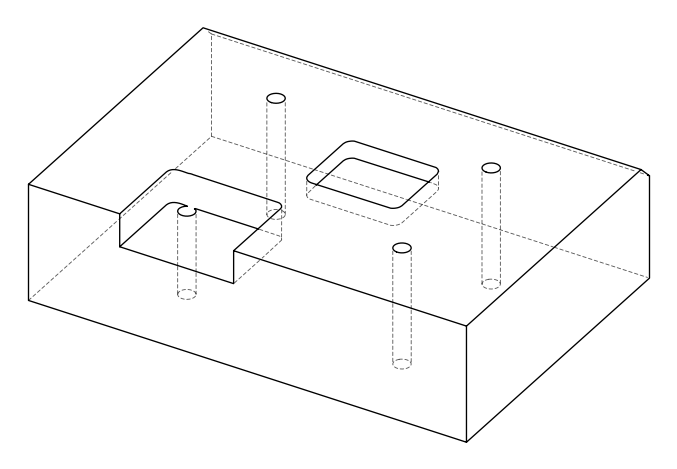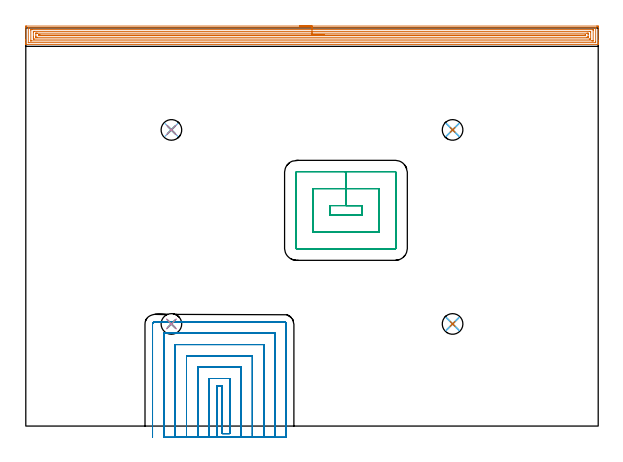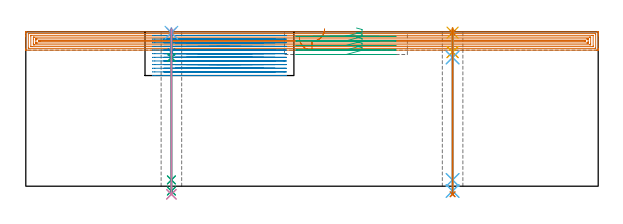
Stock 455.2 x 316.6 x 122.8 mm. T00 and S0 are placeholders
(PLAN: 19 operations, 15 tool changes, 79.5 min)
(1 AREA_MILL | FG_CHAMFER_SURFACE | UGT0205_001 | 22.05 min | 48513 mm3)
(2 MILL_OPEN_POCKET | POCKET_OPEN | NXT0201_011 | Follow Part, ap 3, ae 75% | 46.49 min | 365058 mm3)
(3 MILL_RECTANGULAR_POCKET | POCKET_RECTANGULAR_STRAIGHT | UGT0201_100 | Follow Part, ap 4.5, ae 75% | 6.02 min | 138998 mm3)
(4 SPOT_DRILL | STEP1HOLE | NXT0321_9005460120000 | 0.03 min | 0 mm3)
(5 SPOT_DRILL_1 | STEP1HOLE_1 | NXT0321_9005460120000 | 0.03 min | 9 mm3)
(6 SPOT_DRILL_2 | STEP1HOLE_2 | NXT0321_9005460120000 | 0.03 min | 18 mm3)
(7 SPOT_DRILL_3 | STEP1HOLE_3 | NXT0321_9005460120000 | 0.03 min | 3 mm3)
(8 DRILL_BLIND_HOLE_INTO_CENTER | STEP1HOLE | UGT0301_352 | 0.07 min | 0 mm3)
(9 GUN_DRILL_THROUGH_HOLE | STEP1HOLE | UGT0307_007 | 0.6 min | 6865 mm3)
(10 DRILL_TO_ENLARGE_THROUGH_HOLE | STEP1HOLE | UGT0301_288 | 0.53 min | 11743 mm3)
(11 DRILL_BLIND_HOLE_INTO_CENTER_1 | STEP1HOLE_1 | UGT0301_352 | 0.07 min | 1264 mm3)
(12 GUN_DRILL_THROUGH_HOLE_1 | STEP1HOLE_1 | UGT0307_007 | 0.6 min | 8486 mm3)
(13 DRILL_TO_ENLARGE_THROUGH_HOLE_1 | STEP1HOLE_1 | UGT0301_288 | 0.53 min | 16130 mm3)
(14 DRILL_BLIND_HOLE_INTO_CENTER_2 | STEP1HOLE_2 | UGT0301_352 | 0.07 min | 1248 mm3)
(15 GUN_DRILL_THROUGH_HOLE_2 | STEP1HOLE_2 | UGT0307_007 | 0.6 min | 8494 mm3)
(16 DRILL_TO_ENLARGE_THROUGH_HOLE_2 | STEP1HOLE_2 | UGT0301_288 | 0.53 min | 16138 mm3)
(17 DRILL_BLIND_HOLE_INTO_CENTER_3 | STEP1HOLE_3 | UGT0301_352 | 0.07 min | 1230 mm3)
(18 GUN_DRILL_THROUGH_HOLE_3 | STEP1HOLE_3 | UGT0307_007 | 0.6 min | 8510 mm3)
(19 DRILL_TO_ENLARGE_THROUGH_HOLE_3 | STEP1HOLE_3 | UGT0301_288 | 0.53 min | 16131 mm3)
(TOOL UGT0205_001 | Chamfer Mill 20 x 3 x 45 deg. | D20 FL50 Z2)
(TOOL NXT0201_011 | ENDMILL 12mm [2P460-1200-NA 1630] | D12 FL38 Z6)
(TOOL UGT0201_100 | End Mill 18 mm | D18 FL22 Z2)
(TOOL NXT0321_9005460120000 | NC Spot Drill, 142deg, 12mm, Carbide, Uncoated | D12 PA142 FL30 Z2)
(TOOL UGT0301_352 | Twist Drill 10.75 mm | D10.75 PA118 FL84 Z2)
(TOOL UGT0307_007 | Gun Drill 10 mm | D10 PA130 FL24 Z1)
(TOOL UGT0301_288 | Twist Drill 16.4 mm | D16.4 PA118 FL125 Z2)
(OP 1 AREA_MILL)
G17 G21 G94 G90
T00 M6
G54
G17 G0 G90 X217.6 Y318.1 S1061 M3
G43 Z132.8 H0
Z118.2
G94 G1 X217.638 Z117.328 F250.
X217.752 Z116.463
X217.941 Z115.612
X218.203 Z114.78
X218.537 Z113.974
X218.94 Z113.2
X219.409 Z112.464
X219.94 Z111.772
X220.529 Z111.129
X221.172 Z110.54
X221.864 Z110.008
X222.6 Z109.54
X223.374 Z109.137
X224.18 Z108.803
X225.012 Z108.541
X225.864 Z108.352
X226.728 Z108.238
X227.6 Z108.2
X453.971
X454.578 Y318.099 Z108.201
X455.179 Y318.094 Z108.204
X455.193 Y318.092 Z108.206
X455.197 Y317.494 Z108.804
X455.2 Y316.873 Z109.425
Y306.784 Z119.511
Y305.348 Z120.948
Y304.999 Z121.296
Y304.3 Z121.999
Y303.974 Z122.325
Y303.562 Z122.729
Y303.524 Z122.766
X455.191 Y303.502 Z122.788
X455.025 Y303.5 Z122.8
X0.175
X0.01 Y303.503 Z122.788
X0.007 Y303.56 Z122.731
X0. Y303.975 Z122.325
Y304.3 Z122.
Y304.999 Z121.296
Y306.241 Z120.056
Y306.784 Z119.511
Y307.405 Z118.891
Y317.222 Z109.075
X0.002 Y317.494 Z108.804
X0.007 Y318.092 Z108.206
X0.021 Y318.094 Z108.204
X0.622 Y318.1 Z108.2
X227.6
Y316.686 Z109.614
X452.876
X453.045 Y316.684 Z109.616
X453.157 Y316.681 Z109.619
X453.192 Y316.679 Z109.621
X453.194 Y316.675 Z109.625
X453.197 Y316.66 Z109.64
X453.199 Y316.601 Z109.699
X453.2 Y305.483 Z120.817
X453.196 Y304.999 Z121.301
X453.193 Y304.948 Z121.352
X453.191 Y304.928 Z121.372
X453.128 Y304.921 Z121.379
X452.96 Y304.916 Z121.384
X452.875 Y304.915 Z121.385
X2.324 Y304.914 Z121.386
X2.155 Y304.916 Z121.384
X2.043 Y304.919 Z121.381
X2.008 Y304.921 Z121.379
X2.006 Y304.925 Z121.375
X2.003 Y304.94 Z121.36
X2.001 Y304.999 Z121.301
X2. Y316.117 Z110.183
X2.004 Y316.601 Z109.699
X2.006 Y316.652 Z109.648
X2.009 Y316.672 Z109.628
X2.072 Y316.679 Z109.621
X2.24 Y316.684 Z109.616
X2.325 Y316.685 Z109.615
X227.6 Y316.686 Z109.614
Y315.272 Z111.028
X451.004 Y315.271 Z111.029
X451.156 Y315.27 Z111.03
X451.18 Y315.268 Z111.032
X451.187 Y315.266 Z111.034
X451.19 Y315.247 Z111.053
X451.196 Y315.143 Z111.157
X451.199 Y315.012 Z111.288
X451.2 Y314.816 Z111.484
X451.199 Y306.589 Z119.711
X451.193 Y306.392 Z119.908
X451.19 Y306.341 Z119.959
X451.172 Y306.335 Z119.965
X451.117 Y306.333 Z119.967
X451.004 Y306.33 Z119.97
X450.566 Y306.329 Z119.971
X450.11 Y306.328 Z119.972
X4.196 Y306.329 Z119.971
X4.044 Y306.33 Z119.97
X4.02 Y306.332 Z119.968
X4.013 Y306.334 Z119.966
X4.01 Y306.353 Z119.947
X4.004 Y306.457 Z119.843
X4.001 Y306.588 Z119.712
X4. Y306.784 Z119.516
X4.001 Y315.011 Z111.289
X4.007 Y315.208 Z111.092
X4.01 Y315.259 Z111.041
X4.028 Y315.265 Z111.035
X4.083 Y315.268 Z111.032
X4.196 Y315.27 Z111.03
X4.634 Y315.271 Z111.029
X5.09 Y315.272 Z111.028
X227.6
Y313.857 Z112.443
X448.39
X449.156 Y313.85 Z112.45
X449.19 Y313.846 Z112.454
X449.195 Y313.798 Z112.502
X449.198 Y313.691 Z112.609
X449.2 Y313.477 Z112.823
Y313.048 Z113.252
Y308.131 Z118.169
X449.198 Y307.912 Z118.388
X449.194 Y307.803 Z118.497
X449.19 Y307.754 Z118.546
X449.144 Y307.749 Z118.551
X448.323 Y307.743 Z118.557
X448.256
X6.81
X6.044 Y307.75 Z118.55
X6.01 Y307.754 Z118.546
X6.005 Y307.802 Z118.498
X6.002 Y307.909 Z118.391
X6. Y309.461 Z116.839
Y313.015 Z113.285
Y313.469 Z112.831
X6.002 Y313.688 Z112.612
X6.006 Y313.797 Z112.503
X6.01 Y313.846 Z112.454
X6.056 Y313.851 Z112.449
X6.877 Y313.857 Z112.443
X6.944
X227.6
Y312.443 Z113.857
X446.231
X446.536 Y312.442 Z113.858
X447.129 Y312.439 Z113.861
X447.174 Y312.436 Z113.864
X447.19 Y312.427 Z113.873
X447.196 Y312.372 Z113.928
X447.198 Y312.139 Z114.161
X447.2 Y311.475 Z114.825
Y309.69 Z116.61
X447.199 Y309.461 Z116.839
X447.198 Y309.295 Z117.005
X447.194 Y309.213 Z117.087
X447.19 Y309.174 Z117.126
X447.18 Y309.164 Z117.136
X447.145 Y309.162 Z117.138
X446.839 Y309.158 Z117.142
X446.536 Y309.157 Z117.143
X445.947
X8.969
X8.664 Y309.158 Z117.142
X8.071 Y309.161 Z117.139
X8.026 Y309.164 Z117.136
X8.01 Y309.173 Z117.127
X8.004 Y309.229 Z117.071
X8.002 Y309.461 Z116.839
X8. Y310.125 Z116.175
Y311.91 Z114.39
X8.001 Y312.139 Z114.161
X8.002 Y312.305 Z113.995
X8.006 Y312.387 Z113.913
X8.01 Y312.426 Z113.874
X8.02 Y312.436 Z113.864
X8.055 Y312.438 Z113.862
X8.361 Y312.442 Z113.858
X8.664 Y312.443 Z113.857
X9.253
X227.6
Y311.029 Z115.271
X444.749 Y311.028 Z115.272
X444.968 Y311.027 Z115.273
X445.122 Y311.024 Z115.276
X445.19 Y311.022 Z115.278
X445.192 Y310.982 Z115.318
X445.199 Y310.796 Z115.504
X445.198 Y310.718 Z115.582
X445.194 Y310.621 Z115.679
X445.19 Y310.583 Z115.717
X445.182 Y310.578 Z115.722
X445.151 Y310.576 Z115.724
X444.879 Y310.572 Z115.728
X444.749 Y310.571 Z115.729
X10.451
X10.232 Y310.573 Z115.727
X10.078 Y310.576 Z115.724
X10.01 Y310.578 Z115.722
X10.008 Y310.618 Z115.682
X10.004 Y310.801 Z115.499
X10.01 Y311.018 Z115.282
X10.451 Y311.025 Z115.275
X10.67 Y311.028 Z115.272
X11.128 Y311.029 Z115.271
X11.345
X227.6
X228.472 Z115.309
X229.337 Z115.423
X230.188 Z115.612
X231.02 Z115.874
X231.826 Z116.208
X232.6 Z116.611
X233.336 Z117.08
X234.028 Z117.611
X234.671 Z118.2
X235.26 Z118.843
X235.792 Z119.535
X236.26 Z120.271
X236.663 Z121.045
X236.997 Z121.851
X237.259 Z122.683
X237.448 Z123.535
X237.562 Z124.4
X237.6 Z125.271
G0 Z132.8
M5
M2
(OP 2 MILL_OPEN_POCKET)
G17 G21 G94 G90
T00 M6
G54
G17 G0 G90 X151.8 Y-9. S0 M3
G43 Z132.8 H1
Z119.9
G94 G1 Y-6. F250.
Y31.8 F500.
X156.2
Y-6.
X162.2
Y37.8
X145.8
Y-6.
Y-9. F250.
X171.2
Y-6.
Y46.8 F500.
X136.8
Y-6.
Y-9. F250.
X180.2
Y-6.
Y55.8 F500.
X127.8
Y-6.
Y-9. F250.
X189.2
Y-6.
Y64.8 F500.
X118.8
Y-6.
Y-9. F250.
X198.2
Y-6.
Y73.8 F500.
X109.8
Y-6.
Y-9. F250.
X207.2
Y-6.
Y81. F500.
G3 X205.4 Y82.8 R1.8
G1 X102.6
G3 X100.8 Y81. R1.8
G1 Y-6.
Y-9. F250.
G0 X151.8 Z117.
G1 Y-6.
Y31.8 F500.
X156.2
Y-6.
X162.2
Y37.8
X145.8
Y-6.
Y-9. F250.
X171.2
Y-6.
Y46.8 F500.
X136.8
Y-6.
Y-9. F250.
X180.2
Y-6.
Y55.8 F500.
X127.8
Y-6.
Y-9. F250.
X189.2
Y-6.
Y64.8 F500.
X118.8
Y-6.
Y-9. F250.
X198.2
Y-6.
Y73.8 F500.
X109.8
Y-6.
Y-9. F250.
X207.2
Y-6.
Y81. F500.
G3 X205.4 Y82.8 R1.8
G1 X102.6
G3 X100.8 Y81. R1.8
G1 Y-6.
Y-9. F250.
G0 X151.8 Z114.1
G1 Y-6.
Y31.8 F500.
X156.2
Y-6.
X162.2
Y37.8
X145.8
Y-6.
Y-9. F250.
X171.2
Y-6.
Y46.8 F500.
X136.8
Y-6.
Y-9. F250.
X180.2
Y-6.
Y55.8 F500.
X127.8
Y-6.
Y-9. F250.
X189.2
Y-6.
Y64.8 F500.
X118.8
Y-6.
Y-9. F250.
X198.2
Y-6.
Y73.8 F500.
X109.8
Y-6.
Y-9. F250.
X207.2
Y-6.
Y81. F500.
G3 X205.4 Y82.8 R1.8
G1 X102.6
G3 X100.8 Y81. R1.8
G1 Y-6.
Y-9. F250.
G0 X151.8 Z111.2
G1 Y-6.
Y31.8 F500.
X156.2
Y-6.
X162.2
Y37.8
X145.8
Y-6.
Y-9. F250.
X171.2
Y-6.
Y46.8 F500.
X136.8
Y-6.
Y-9. F250.
X180.2
Y-6.
Y55.8 F500.
X127.8
Y-6.
Y-9. F250.
X189.2
Y-6.
Y64.8 F500.
X118.8
Y-6.
Y-9. F250.
X198.2
Y-6.
Y73.8 F500.
X109.8
Y-6.
Y-9. F250.
X207.2
Y-6.
Y81. F500.
G3 X205.4 Y82.8 R1.8
G1 X102.6
G3 X100.8 Y81. R1.8
G1 Y-6.
Y-9. F250.
G0 X151.8 Z108.3
G1 Y-6.
Y31.8 F500.
X156.2
Y-6.
X162.2
Y37.8
X145.8
Y-6.
Y-9. F250.
X171.2
Y-6.
Y46.8 F500.
X136.8
Y-6.
Y-9. F250.
X180.2
Y-6.
Y55.8 F500.
X127.8
Y-6.
Y-9. F250.
X189.2
Y-6.
Y64.8 F500.
X118.8
Y-6.
Y-9. F250.
X198.2
Y-6.
Y73.8 F500.
X109.8
Y-6.
Y-9. F250.
X207.2
Y-6.
Y81. F500.
G3 X205.4 Y82.8 R1.8
G1 X102.6
G3 X100.8 Y81. R1.8
G1 Y-6.
Y-9. F250.
G0 X151.8 Z105.4
G1 Y-6.
Y31.8 F500.
X156.2
Y-6.
X162.2
Y37.8
X145.8
Y-6.
Y-9. F250.
X171.2
Y-6.
Y46.8 F500.
X136.8
Y-6.
Y-9. F250.
X180.2
Y-6.
Y55.8 F500.
X127.8
Y-6.
Y-9. F250.
X189.2
Y-6.
Y64.8 F500.
X118.8
Y-6.
Y-9. F250.
X198.2
Y-6.
Y73.8 F500.
X109.8
Y-6.
Y-9. F250.
X207.2
Y-6.
Y81. F500.
G3 X205.4 Y82.8 R1.8
G1 X102.6
G3 X100.8 Y81. R1.8
G1 Y-6.
Y-9. F250.
G0 X151.8 Z102.5
G1 Y-6.
Y31.8 F500.
X156.2
Y-6.
X162.2
Y37.8
X145.8
Y-6.
Y-9. F250.
X171.2
Y-6.
Y46.8 F500.
X136.8
Y-6.
Y-9. F250.
X180.2
Y-6.
Y55.8 F500.
X127.8
Y-6.
Y-9. F250.
X189.2
Y-6.
Y64.8 F500.
X118.8
Y-6.
Y-9. F250.
X198.2
Y-6.
Y73.8 F500.
X109.8
Y-6.
Y-9. F250.
X207.2
Y-6.
Y81. F500.
G3 X205.4 Y82.8 R1.8
G1 X102.6
G3 X100.8 Y81. R1.8
G1 Y-6.
Y-9. F250.
G0 X151.8 Z99.6
G1 Y-6.
Y31.8 F500.
X156.2
Y-6.
X162.2
Y37.8
X145.8
Y-6.
Y-9. F250.
X171.2
Y-6.
Y46.8 F500.
X136.8
Y-6.
Y-9. F250.
X180.2
Y-6.
Y55.8 F500.
X127.8
Y-6.
Y-9. F250.
X189.2
Y-6.
Y64.8 F500.
X118.8
Y-6.
Y-9. F250.
X198.2
Y-6.
Y73.8 F500.
X109.8
Y-6.
Y-9. F250.
X207.2
Y-6.
Y81. F500.
G3 X205.4 Y82.8 R1.8
G1 X102.6
G3 X100.8 Y81. R1.8
G1 Y-6.
Y-9. F250.
G0 X151.8 Z96.7
G1 Y-6.
Y31.8 F500.
X156.2
Y-6.
X162.2
Y37.8
X145.8
Y-6.
Y-9. F250.
X171.2
Y-6.
Y46.8 F500.
X136.8
Y-6.
Y-9. F250.
X180.2
Y-6.
Y55.8 F500.
X127.8
Y-6.
Y-9. F250.
X189.2
Y-6.
Y64.8 F500.
X118.8
Y-6.
Y-9. F250.
X198.2
Y-6.
Y73.8 F500.
X109.8
Y-6.
Y-9. F250.
X207.2
Y-6.
Y81. F500.
G3 X205.4 Y82.8 R1.8
G1 X102.6
G3 X100.8 Y81. R1.8
G1 Y-6.
Y-9. F250.
G0 X151.8 Z93.8
G1 Y-6.
Y31.8 F500.
X156.2
Y-6.
X162.2
Y37.8
X145.8
Y-6.
Y-9. F250.
X171.2
Y-6.
Y46.8 F500.
X136.8
Y-6.
Y-9. F250.
X180.2
Y-6.
Y55.8 F500.
X127.8
Y-6.
Y-9. F250.
X189.2
Y-6.
Y64.8 F500.
X118.8
Y-6.
Y-9. F250.
X198.2
Y-6.
Y73.8 F500.
X109.8
Y-6.
Y-9. F250.
X207.2
Y-6.
Y81. F500.
G3 X205.4 Y82.8 R1.8
G1 X102.6
G3 X100.8 Y81. R1.8
G1 Y-6.
Y-9. F250.
G0 X151.8 Z90.9
G1 Y-6.
Y31.8 F500.
X156.2
Y-6.
X162.2
Y37.8
X145.8
Y-6.
Y-9. F250.
X171.2
Y-6.
Y46.8 F500.
X136.8
Y-6.
Y-9. F250.
X180.2
Y-6.
Y55.8 F500.
X127.8
Y-6.
Y-9. F250.
X189.2
Y-6.
Y64.8 F500.
X118.8
Y-6.
Y-9. F250.
X198.2
Y-6.
Y73.8 F500.
X109.8
Y-6.
Y-9. F250.
X207.2
Y-6.
Y81. F500.
G3 X205.4 Y82.8 R1.8
G1 X102.6
G3 X100.8 Y81. R1.8
G1 Y-6.
Y-9. F250.
G0 X151.8 Z88.
G1 Y-6.
Y31.8 F500.
X156.2
Y-6.
X162.2
Y37.8
X145.8
Y-6.
Y-9. F250.
X171.2
Y-6.
Y46.8 F500.
X136.8
Y-6.
Y-9. F250.
X180.2
Y-6.
Y55.8 F500.
X127.8
Y-6.
Y-9. F250.
X189.2
Y-6.
Y64.8 F500.
X118.8
Y-6.
Y-9. F250.
X198.2
Y-6.
Y73.8 F500.
X109.8
Y-6.
Y-9. F250.
X207.2
Y-6.
Y81. F500.
G3 X205.4 Y82.8 R1.8
G1 X102.6
G3 X100.8 Y81. R1.8
G1 Y-6.
Y-9. F250.
G0 Z132.8
M5
M2
(OP 3 MILL_RECTANGULAR_POCKET)
G17 G21 G94 G90
T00 M6
G54
G17 G0 G90 X262.994 Y167.8 S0 M3
G43 Z132.8 H0
Z125.8
G94 G1 X267.4 Z124.619 F250.
Y175.3 Z122.61
X254.6 Z119.18
X241.8 F500.
Y167.8
X267.4
Y175.3
X254.6
Y188.8
X228.3
Y154.3
X280.9
Y188.8
X254.6
Y202.3
X215.5
G3 X214.8 Y201.6 R0.7
G1 Y141.5
G3 X215.5 Y140.8 R0.7
G1 X293.7
G3 X294.4 Y141.5 R0.7
G1 Y201.6
G3 X293.7 Y202.3 R0.7
G1 X254.6
X253.6
G0 X262.994 Y167.8 Z122.18
G1 X267.4 Z120.999 F250.
Y175.3 Z118.99
X254.6 Z115.56
X241.8 F500.
Y167.8
X267.4
Y175.3
X254.6
Y188.8
X228.3
Y154.3
X280.9
Y188.8
X254.6
Y202.3
X215.5
G3 X214.8 Y201.6 R0.7
G1 Y141.5
G3 X215.5 Y140.8 R0.7
G1 X293.7
G3 X294.4 Y141.5 R0.7
G1 Y201.6
G3 X293.7 Y202.3 R0.7
G1 X254.6
X253.6
G0 X262.994 Y167.8 Z118.56
G1 X267.4 Z117.379 F250.
Y175.3 Z115.37
X254.6 Z111.94
X241.8 F500.
Y167.8
X267.4
Y175.3
X254.6
Y188.8
X228.3
Y154.3
X280.9
Y188.8
X254.6
Y202.3
X215.5
G3 X214.8 Y201.6 R0.7
G1 Y141.5
G3 X215.5 Y140.8 R0.7
G1 X293.7
G3 X294.4 Y141.5 R0.7
G1 Y201.6
G3 X293.7 Y202.3 R0.7
G1 X254.6
X253.6
G0 X262.994 Y167.8 Z114.94
G1 X267.4 Z113.759 F250.
Y175.3 Z111.75
X254.6 Z108.32
X241.8 F500.
Y167.8
X267.4
Y175.3
X254.6
Y188.8
X228.3
Y154.3
X280.9
Y188.8
X254.6
Y202.3
X215.5
G3 X214.8 Y201.6 R0.7
G1 Y141.5
G3 X215.5 Y140.8 R0.7
G1 X293.7
G3 X294.4 Y141.5 R0.7
G1 Y201.6
G3 X293.7 Y202.3 R0.7
G1 X254.6
X253.6
G0 X262.994 Y167.8 Z111.32
G1 X267.4 Z110.139 F250.
Y175.3 Z108.13
X254.6 Z104.7
X241.8 F500.
Y167.8
X267.4
Y175.3
X254.6
Y188.8
X228.3
Y154.3
X280.9
Y188.8
X254.6
Y202.3
X215.5
G3 X214.8 Y201.6 R0.7
G1 Y141.5
G3 X215.5 Y140.8 R0.7
G1 X293.7
G3 X294.4 Y141.5 R0.7
G1 Y201.6
G3 X293.7 Y202.3 R0.7
G1 X254.6
X253.6
G0 Z132.8
M5
M2
(OP 4 SPOT_DRILL)
G17 G21 G94 G90
T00 M6
G54
G17 G0 G90 X115.8 Y81.2 S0 M3
G43 Z132.8 H0
G94 G81 G98 Z122.094 F250. R125.8
G80
M5
M2
(OP 5 SPOT_DRILL_1)
G17 G21 G94 G90
T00 M6
G54
G17 G0 G90 X339.4 Y81.2 S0 M3
G43 Z132.8 H0
G94 G81 G98 Z122.094 F250. R125.8
G80
M5
M2
(OP 6 SPOT_DRILL_2)
G17 G21 G94 G90
T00 M6
G54
G17 G0 G90 X115.8 Y235.5 S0 M3
G43 Z132.8 H0
G94 G81 G98 Z122.094 F250. R125.8
G80
M5
M2
(OP 7 SPOT_DRILL_3)
G17 G21 G94 G90
T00 M6
G54
G17 G0 G90 X339.4 Y235.5 S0 M3
G43 Z132.8 H0
G94 G81 G98 Z122.094 F250. R125.8
G80
M5
M2
(OP 8 DRILL_BLIND_HOLE_INTO_CENTER)
G17 G21 G94 G90
T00 M6
G54
G17 G0 G90 X115.8 Y81.2 S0 M3
G43 Z132.8 H0
G94 G81 G98 Z106.675 F250. R124.8
G80
M5
M2
(OP 9 GUN_DRILL_THROUGH_HOLE)
G17 G21 G94 G90
T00 M6
G54
G17 G0 G90 X115.8 Y81.2 M8
G43 Z132.8 H0
Z120.134
S716 M3
G94 G1 Z102.348 F125. M26
G4 X.084
Z5. F250.
G4 X.084
Z-3.832 F125.
G4 X.084
M5
M9
G0 Z120.134
Z132.8
M2
(OP 10 DRILL_TO_ENLARGE_THROUGH_HOLE)
G17 G21 G94 G90
T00 M6
G54
G17 G0 G90 X115.8 Y81.2 S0 M3
G43 Z132.8 H0
G94 G73 G98 Z-6.427 F250. Q16.153 R124.8
G80
M5
M2
(OP 11 DRILL_BLIND_HOLE_INTO_CENTER_1)
G17 G21 G94 G90
T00 M6
G54
G17 G0 G90 X339.4 Y81.2 S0 M3
G43 Z132.8 H0
G94 G81 G98 Z106.675 F250. R124.8
G80
M5
M2
(OP 12 GUN_DRILL_THROUGH_HOLE_1)
G17 G21 G94 G90
T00 M6
G54
G17 G0 G90 X339.4 Y81.2 M8
G43 Z132.8 H0
Z120.134
S716 M3
G94 G1 Z102.348 F125. M26
G4 X.084
Z5. F250.
G4 X.084
Z-3.832 F125.
G4 X.084
M5
M9
G0 Z120.134
Z132.8
M2
(OP 13 DRILL_TO_ENLARGE_THROUGH_HOLE_1)
G17 G21 G94 G90
T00 M6
G54
G17 G0 G90 X339.4 Y81.2 S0 M3
G43 Z132.8 H0
G94 G73 G98 Z-6.427 F250. Q16.153 R124.8
G80
M5
M2
(OP 14 DRILL_BLIND_HOLE_INTO_CENTER_2)
G17 G21 G94 G90
T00 M6
G54
G17 G0 G90 X115.8 Y235.5 S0 M3
G43 Z132.8 H0
G94 G81 G98 Z106.675 F250. R124.8
G80
M5
M2
(OP 15 GUN_DRILL_THROUGH_HOLE_2)
G17 G21 G94 G90
T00 M6
G54
G17 G0 G90 X115.8 Y235.5 M8
G43 Z132.8 H0
Z120.134
S716 M3
G94 G1 Z102.348 F125. M26
G4 X.084
Z5. F250.
G4 X.084
Z-3.832 F125.
G4 X.084
M5
M9
G0 Z120.134
Z132.8
M2
(OP 16 DRILL_TO_ENLARGE_THROUGH_HOLE_2)
G17 G21 G94 G90
T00 M6
G54
G17 G0 G90 X115.8 Y235.5 S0 M3
G43 Z132.8 H0
G94 G73 G98 Z-6.427 F250. Q16.153 R124.8
G80
M5
M2
(OP 17 DRILL_BLIND_HOLE_INTO_CENTER_3)
G17 G21 G94 G90
T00 M6
G54
G17 G0 G90 X339.4 Y235.5 S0 M3
G43 Z132.8 H0
G94 G81 G98 Z106.675 F250. R124.8
G80
M5
M2
(OP 18 GUN_DRILL_THROUGH_HOLE_3)
G17 G21 G94 G90
T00 M6
G54
G17 G0 G90 X339.4 Y235.5 M8
G43 Z132.8 H0
Z120.134
S716 M3
G94 G1 Z102.348 F125. M26
G4 X.084
Z5. F250.
G4 X.084
Z-3.832 F125.
G4 X.084
M5
M9
G0 Z120.134
Z132.8
M2
(OP 19 DRILL_TO_ENLARGE_THROUGH_HOLE_3)
G17 G21 G94 G90
T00 M6
G54
G17 G0 G90 X339.4 Y235.5 S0 M3
G43 Z132.8 H0
G94 G73 G98 Z-6.427 F250. Q16.153 R124.8
G80
M5
M2
